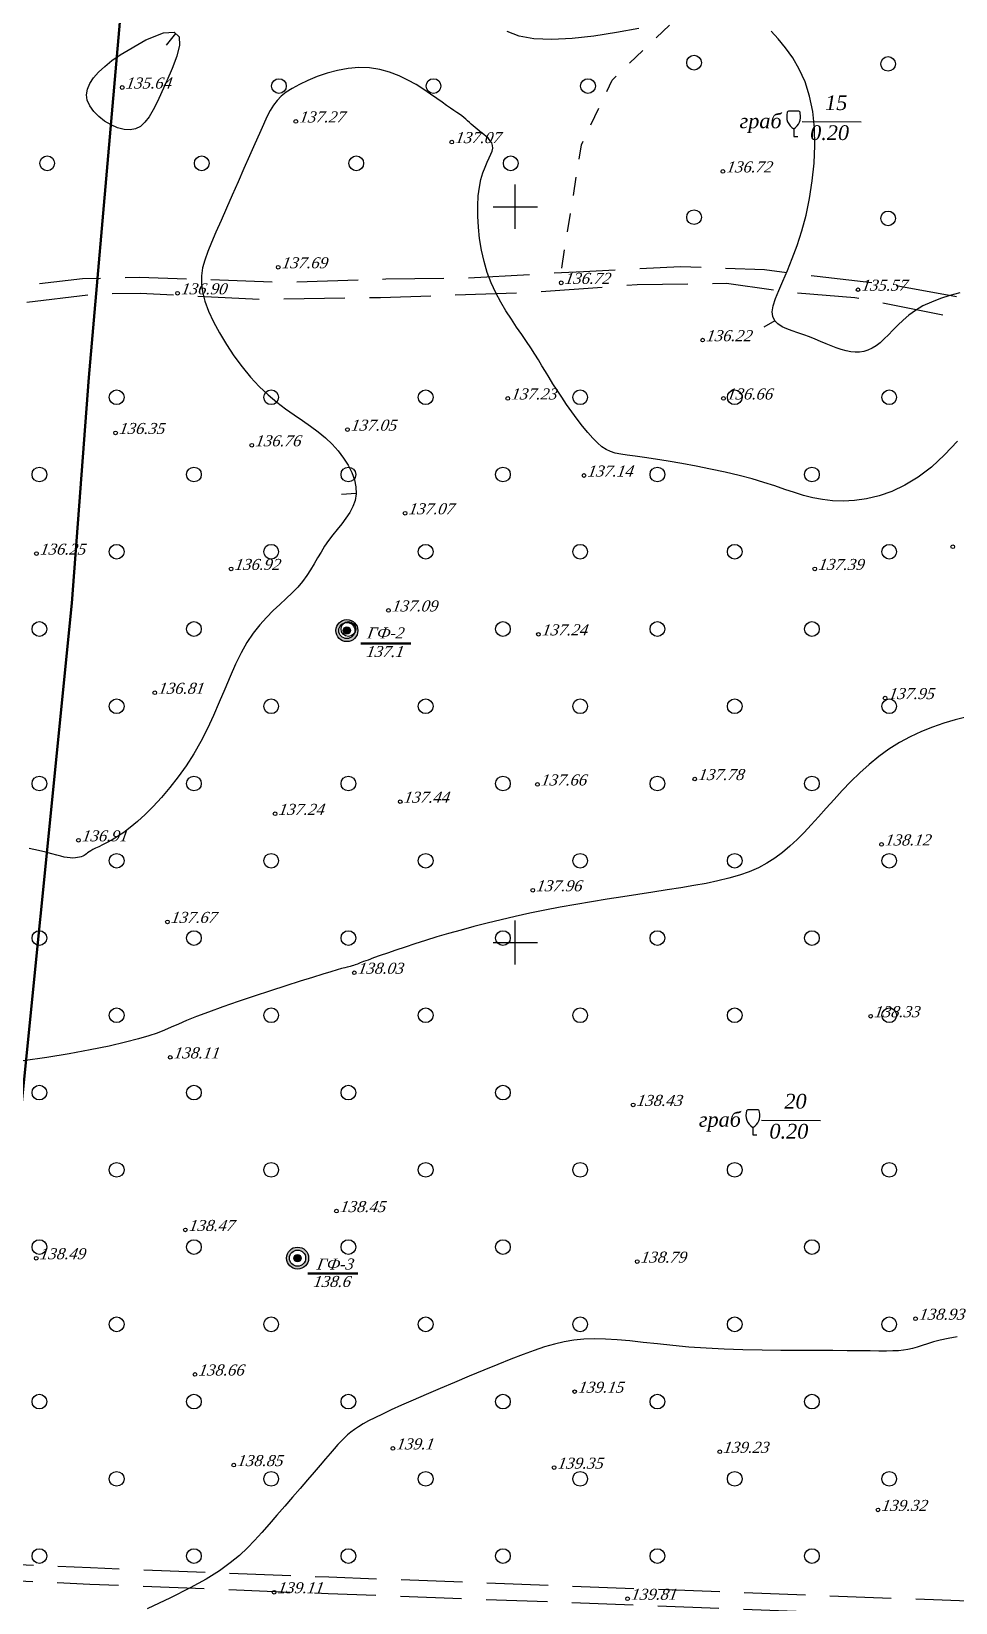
# Model space of a CAD drawing. Header units: millimetres. Extents: x 1400 to 7029, y -1119 to 1612.
# Drawn here: x 2791.2 to 2866.6, y 1239 to 1367.1 of the extents above; entities that cross this region are included whole.
import ezdxf

# ---------------------------------------------------------------- set-up
doc = ezdxf.new("R2010")
doc.units = ezdxf.units.MM
doc.set_wipeout_variables(frame=1)
doc.linetypes.add('AHIDDEN2', pattern=[3, 1.5, -1.5])
doc.linetypes.add('AHIDDEN4', pattern=[7, 5, -2])
for name, color, linetype in [('CONT-MNR', 7, 'Continuous'), ('кресты', 7, 'Continuous'), ('ПИКЕТЫ', 7, 'Continuous'), ('проы', 7, 'Continuous'), ('РАСТИТ', 7, 'Continuous'), ('Скважины', 7, 'Continuous'), ('СІТУАЦІЯ', 7, 'Continuous')]:
    doc.layers.add(name, color=color, linetype=linetype)
doc.styles.add('grad', font='timesi.ttf')
doc.styles.add('universw', font='timesi.ttf', dxfattribs={"oblique": 10})

# ---------------------------------------------------------------- blocks, each defined once
blk = doc.blocks.new('372')
blk.add_circle((0, 0), 1)
blk = doc.blocks.new('368')
at = {"color": 0, "linetype": 'Continuous'}
blk.add_blockref('372', (0, 0), dxfattribs=at)
blk = doc.blocks.new('390_2')
at = {"color": 0, "linetype": 'Continuous', "lineweight": 0}
blk.add_wipeout([(0.56, -0.02), (0.56, 0.02), (0.02, 0.02), (0.02, 1.02), (0.15, 1.11), (0.31, 1.24), (0.46, 1.38), (0.62, 1.58), (0.73, 1.77), (0.84, 2), (0.9, 2.21), (0.95, 2.44), (0.96, 2.61), (0.96, 2.86), (0.94, 3.01), (0.89, 3.24), (0.86, 3.33), (0.82, 3.39), (0.77, 3.44), (0.7, 3.46), (-0.38, 3.46), (-0.69, 3.46), (-0.8, 3.42), (-0.85, 3.37), (-0.89, 3.28), (-0.93, 3.11), (-0.96, 2.93), (-0.97, 2.66), (-0.95, 2.39), (-0.91, 2.19), (-0.85, 2.03), (-0.78, 1.85), (-0.67, 1.65), (-0.56, 1.5), (-0.45, 1.37), (-0.28, 1.21), (-0.13, 1.09), (-0.02, 1.02), (-0.02, -0.02)], dxfattribs=at)
at = {"color": 0, "linetype": 'Continuous'}
blk.add_lwpolyline([(0.89, 3.12), (0.86, 3.28, 0.283123), (0.7, 3.44), (-0.69, 3.44, 0.301637), (-0.87, 3.28, 0.346308), (0, 1.03, 0.325277)], format="xyb", close=True, dxfattribs=at)
blk.add_lwpolyline([(0, 1.03), (0, 0), (0.54, 0)], dxfattribs=at)
blk = doc.blocks.new('A$C0DFD615A')
at = {"layer": 'Скважины', "linetype": 'Continuous'}
h = blk.add_hatch(color=6, dxfattribs=at)
h.paths.add_polyline_path([(-3, 0, 1), (3, 0, 1)])
h.paths.add_polyline_path([(2.2, 0, -1), (-2.2, 0, -1)], flags=16)
at = {"layer": 'Скважины', "linetype": 'Continuous', "lineweight": 50}
h = blk.add_hatch(color=6, dxfattribs=at)
edge = h.paths.add_edge_path()
edge.add_arc((0, 0), 1, 0, 360)
at = {"layer": 'Скважины', "color": 0, "linetype": 'Continuous'}
for radius in [3, 2.2, 1]:
    blk.add_circle((0, 0), radius, dxfattribs=at)

msp = doc.modelspace()

# ---------------------------------------------------------------- linework, layer by layer
at = {"color": 7, "linetype": 'Continuous', "lineweight": 50, "flags": 128}
msp.add_lwpolyline([(2988.3313, 1079.2275), (2922.9913, 1084.4475), (2813.8983, 1092.7035, -0.37665893), (2787.9247, 1119.8962), (2783.6016, 1182.7664), (2781.7424, 1206.4536), (2789.3426, 1269.1769), (2794.4814, 1320.5009), (2795.8841, 1338.9113), (2799.511, 1380.6839, -0.34034588), (2821.4589, 1404.158), (2862.0179, 1407.2612), (2943.1308, 1414.9675)], format="xyb", dxfattribs=at)
at = {"layer": 'CONT-MNR', "color": 30, "linetype": 'Continuous', "flags": 128}
for points in [[(2840.7258, 1367.3691), (2838.9007, 1367.029), (2837.0606, 1366.7424), (2835.2768, 1366.5403), (2833.6207, 1366.4534), (2832.1636, 1366.5125), (2830.9592, 1366.7406), (2829.9911, 1367.1294)], [(2798.4201, 1365.2251), (2800.5233, 1366.4337), (2801.9567, 1367.0092), (2802.8231, 1367.0575), (2803.225, 1366.6847), (2803.2649, 1365.9969), (2803.0455, 1365.1002), (2802.6693, 1364.1005), (2802.2389, 1363.1039), (2801.8376, 1362.1992), (2801.4712, 1361.4055), (2801.1261, 1360.725), (2800.7887, 1360.1594), (2800.4456, 1359.7107), (2800.0831, 1359.3808), (2799.6878, 1359.1717), (2799.246, 1359.0853), (2798.7508, 1359.1206), (2798.2211, 1359.2644), (2797.6824, 1359.5007), (2797.1601, 1359.8135), (2796.6799, 1360.1867), (2796.2672, 1360.6042), (2795.9475, 1361.05), (2795.7462, 1361.508), (2795.6829, 1361.9652), (2795.7535, 1362.4205), (2795.9477, 1362.876), (2796.2556, 1363.3336), (2796.6669, 1363.7954), (2797.1715, 1364.2632), (2797.7592, 1364.7391), (2798.4201, 1365.2251)], [(2867.4014, 1311.2102), (2866.5081, 1310.9829), (2865.5984, 1310.7115), (2864.6809, 1310.3929), (2863.7645, 1310.024), (2862.8581, 1309.6018), (2861.9704, 1309.1234), (2861.1103, 1308.5856), (2860.2849, 1307.988), (2859.4943, 1307.3402), (2858.7366, 1306.6545), (2858.0103, 1305.9431), (2857.3136, 1305.2181), (2856.6449, 1304.4918), (2856.0025, 1303.7763), (2855.3846, 1303.084), (2854.7883, 1302.4251), (2854.2055, 1301.803), (2853.6269, 1301.2192), (2853.0432, 1300.6752), (2852.4449, 1300.1725), (2851.8228, 1299.7125), (2851.1675, 1299.2969), (2850.4696, 1298.927), (2849.7214, 1298.6031), (2848.9212, 1298.3199), (2848.0689, 1298.0711), (2847.1643, 1297.85), (2846.2073, 1297.6501), (2845.1979, 1297.4651), (2844.1359, 1297.2882), (2843.0212, 1297.1132), (2841.8553, 1296.9343), (2840.6467, 1296.7496), (2839.4056, 1296.5584), (2838.1421, 1296.3595), (2836.8663, 1296.152), (2835.5884, 1295.9351), (2834.3184, 1295.7077), (2833.0666, 1295.4689), (2831.8418, 1295.2182), (2830.6476, 1294.9571), (2829.4861, 1294.6874), (2828.3597, 1294.4111), (2827.2706, 1294.13), (2826.2211, 1293.846), (2825.2134, 1293.561), (2824.2497, 1293.277), (2823.3329, 1292.996), (2822.4676, 1292.7213), (2821.659, 1292.4564), (2820.9121, 1292.2047), (2820.2323, 1291.9696), (2819.6246, 1291.7548), (2819.0942, 1291.5636), (2818.6463, 1291.3995), (2818.2831, 1291.2647), (2817.9954, 1291.1569), (2817.7712, 1291.0722), (2817.5983, 1291.0071), (2817.4646, 1290.9578), (2817.358, 1290.9206), (2817.2664, 1290.892), (2817.1778, 1290.8681), (2817.0779, 1290.8445), (2816.9451, 1290.8134), (2816.7555, 1290.7662), (2816.4853, 1290.6942), (2816.1106, 1290.5889), (2815.6078, 1290.4416), (2814.9529, 1290.2438), (2814.1222, 1289.9868), (2813.1044, 1289.6659), (2811.9376, 1289.2923), (2810.6725, 1288.8808), (2809.3599, 1288.4466), (2808.0503, 1288.0046), (2806.7945, 1287.5699), (2805.6431, 1287.1574), (2804.6469, 1286.7822), (2803.8379, 1286.4549), (2803.1742, 1286.1687), (2802.5953, 1285.9125), (2802.0407, 1285.6751), (2801.45, 1285.4453), (2800.7627, 1285.212), (2799.9183, 1284.9641), (2798.8563, 1284.6903), (2797.5352, 1284.3847), (2795.989, 1284.0615), (2794.2707, 1283.7402), (2792.4333, 1283.4401), (2790.5297, 1283.1807)], [(2866.6846, 1260.6829), (2865.946, 1260.5452), (2865.3048, 1260.3997), (2864.7461, 1260.2512), (2864.255, 1260.1048), (2863.8167, 1259.9656), (2863.4163, 1259.8384), (2863.039, 1259.7283), (2862.6697, 1259.6403), (2862.2927, 1259.5779), (2861.8882, 1259.5384), (2861.4352, 1259.5174), (2860.913, 1259.5107), (2860.3006, 1259.514), (2859.5774, 1259.5231), (2858.7224, 1259.5337), (2857.7149, 1259.5414), (2856.5427, 1259.5435), (2855.2296, 1259.543), (2853.8077, 1259.5444), (2852.3095, 1259.552), (2850.7673, 1259.5704), (2849.2135, 1259.604), (2847.6805, 1259.6573), (2846.2006, 1259.7348), (2844.8002, 1259.8384), (2843.4817, 1259.9605), (2842.2415, 1260.0909), (2841.0762, 1260.2195), (2839.9821, 1260.3361), (2838.9557, 1260.4307), (2837.9935, 1260.4931), (2837.0918, 1260.5131), (2836.2445, 1260.4824), (2835.435, 1260.3997), (2834.644, 1260.2657), (2833.8523, 1260.0807), (2833.0405, 1259.8453), (2832.1894, 1259.5601), (2831.2798, 1259.2256), (2830.2924, 1258.8423), (2829.2159, 1258.4127), (2828.0709, 1257.9472), (2826.8859, 1257.4579), (2825.6895, 1256.9572), (2824.5103, 1256.4574), (2823.3768, 1255.9706), (2822.3175, 1255.5093), (2821.361, 1255.0857), (2820.5289, 1254.7088), (2819.8146, 1254.375), (2819.2044, 1254.0775), (2818.6847, 1253.8094), (2818.2419, 1253.5639), (2817.8625, 1253.3341), (2817.5327, 1253.1132), (2817.239, 1252.8944), (2816.9682, 1252.6704), (2816.7085, 1252.4327), (2816.4486, 1252.1723), (2816.1772, 1251.8803), (2815.8829, 1251.5478), (2815.5544, 1251.1658), (2815.1804, 1250.7254), (2814.7495, 1250.2176), (2814.2544, 1249.6375), (2813.7042, 1248.9964), (2813.1118, 1248.3094), (2812.4901, 1247.5918), (2811.8523, 1246.8588), (2811.2114, 1246.1255), (2810.5802, 1245.4073), (2809.972, 1244.7193), (2809.3898, 1244.0714), (2808.7985, 1243.452), (2808.1529, 1242.8442), (2807.408, 1242.231), (2806.5187, 1241.5955), (2805.4399, 1240.9207), (2804.1267, 1240.1897), (2802.5339, 1239.3856), (2800.6218, 1238.4994)]]:
    msp.add_lwpolyline(points, dxfattribs=at)
for points, elevation in [([(2802.9453, 1366.9442), (2802.1713, 1366.011)], 40.8), ([(2851.8205, 1343.5246), (2850.9128, 1342.9968)], 40.8), ([(2817.6637, 1329.4504), (2816.4637, 1329.3727)], 41.1)]:
    msp.add_lwpolyline(points, dxfattribs=dict(at, elevation=elevation))
at = {"layer": 'кресты', "color": 3, "linetype": 'Continuous'}
for p, q in [((2830.6513, 1351.0275), (2830.6513, 1354.6275)), ((2828.8513, 1352.8275), (2832.4513, 1352.8275)), ((2830.6513, 1291.0275), (2830.6513, 1294.6275)), ((2828.8513, 1292.8275), (2832.4513, 1292.8275))]:
    msp.add_line(p, q, dxfattribs=at)
at = {"layer": 'ПИКЕТЫ', "color": 7, "linetype": 'Continuous'}
for centre in [(2798.596, 1362.5501), (2812.7523, 1359.784), (2825.467, 1358.1007), (2847.58, 1355.7104), (2811.3195, 1347.8934), (2834.3903, 1346.621), (2803.1101, 1345.7706), (2858.5949, 1346.0638), (2845.9268, 1341.9481), (2830.0342, 1337.1958), (2847.6235, 1337.1958), (2798.0498, 1334.3836), (2816.9592, 1334.6513), (2809.1545, 1333.3746), (2836.2511, 1330.9097), (2821.658, 1327.8332), (2866.3186, 1325.0962), (2791.6026, 1324.5412), (2807.4704, 1323.2942), (2855.0736, 1323.2942), (2820.3072, 1319.9094), (2832.5361, 1317.9588), (2801.2456, 1313.1945), (2860.8077, 1312.7612), (2832.4534, 1305.7203), (2845.2857, 1306.158), (2821.2607, 1304.3097), (2811.0578, 1303.3209), (2795.0217, 1301.1619), (2860.516, 1300.8256), (2832.0677, 1297.0905), (2802.2817, 1294.5122), (2817.5214, 1290.3643), (2859.6292, 1286.8195), (2802.5086, 1283.4622), (2840.26, 1279.5848), (2816.0671, 1270.9275), (2803.7426, 1269.388), (2791.5793, 1267.0852), (2840.5894, 1266.8067), (2863.2919, 1262.1491), (2804.5274, 1257.6031), (2835.4898, 1256.2015), (2820.6676, 1251.5756), (2847.318, 1251.2969), (2807.6911, 1250.215), (2833.8078, 1250.005), (2860.2262, 1246.5599), (2810.9818, 1239.8488), (2839.8021, 1239.3124)]:
    msp.add_circle(centre, 0.15, dxfattribs=at)
at = {"layer": 'РАСТИТ', "color": 7, "linetype": 'AHIDDEN2', "flags": 128}
msp.add_lwpolyline([(2834.438, 1347.8208), (2836.0409, 1357.8679), (2838.5374, 1363.1503), (2843.8556, 1368.2491), (2845.3648, 1373.6353), (2841.4839, 1382.4685), (2828.2142, 1388.4713), (2823.9716, 1396.4223), (2819.5373, 1399.4969), (2815.7419, 1401.6673), (2809.5301, 1407.9849), (2807.4305, 1412.6532), (2804.7301, 1417.3892), (2801.0329, 1421.0024), (2793.5015, 1425.7364), (2783.8193, 1433.6631), (2771.4502, 1443.01)], dxfattribs=at)
at = {"layer": 'РАСТИТ', "color": 7}
for points in [[(2854.0554, 1359.7773), (2858.8472, 1359.7518)], [(2850.733, 1278.3497), (2855.5248, 1278.3242)]]:
    msp.add_lwpolyline(points, dxfattribs=at)
at = {"layer": 'Скважины', "color": 0, "linetype": 'Continuous', "lineweight": 50}
for p, q in [((2818.0505, 1317.2225), (2822.1293, 1317.2225)), ((2813.736, 1265.8482), (2817.8149, 1265.8482))]:
    msp.add_line(p, q, dxfattribs=at)
at = {"layer": 'СІТУАЦІЯ', "color": 7, "linetype": 'AHIDDEN4', "flags": 128}
for points in [[(2765.0376, 1339.8079), (2768.2295, 1339.6768), (2771.5526, 1339.8079), (2775.2256, 1340.8128), (2779.4232, 1342.6479), (2782.2216, 1343.9149), (2785.829, 1345.1478), (2790.8137, 1346.4586), (2795.3611, 1346.9829), (2799.9959, 1347.0703), (2804.5871, 1346.9392), (2811.8234, 1346.6779), (2820.0875, 1346.94), (2826.7774, 1347.0274), (2836.2025, 1347.5578), (2844.1128, 1347.9637), (2850.9756, 1347.7), (2855.252, 1347.1558), (2861.1052, 1346.5059), (2866.8469, 1345.4646), (2869.0147, 1344.6848), (2872.0064, 1344.2516), (2872.7434, 1344.4682)], [(2875.5215, 1327.0187), (2874.1689, 1328.9972), (2871.7032, 1333.9249), (2870.3545, 1336.9022), (2869.9524, 1339.3936), (2869.9524, 1341.2421), (2869.0676, 1342.4476), (2867.5394, 1343.5728), (2858.3467, 1345.4064), (2853.3329, 1345.7918), (2847.8704, 1346.5582), (2840.5798, 1346.4571), (2831.4217, 1345.7983), (2819.6459, 1345.3995), (2809.9409, 1345.2575), (2800.0613, 1345.7561), (2796.4437, 1345.706), (2790.7554, 1345.008), (2782.8717, 1342.6647), (2777.5121, 1340.1641), (2773.1212, 1338.8179), (2772.5723, 1337.9703), (2773.7017, 1334.4193), (2774.7902, 1330.5136), (2776.5714, 1326.954), (2778.609, 1324.6035), (2781.6271, 1321.9832), (2783.6062, 1319.2641), (2784.942, 1315.9022), (2785.8821, 1311.3539), (2786.2176, 1309.8332), (2784.9058, 1309.5711), (2783.9439, 1313.9402), (2782.5884, 1318.2657), (2781.1017, 1320.1881), (2778.7406, 1322.5911), (2775.9317, 1325.1892), (2774.445, 1327.636), (2772.6086, 1332.4857), (2771.2028, 1337.5797), (2770.8968, 1338.4098), (2767.5737, 1338.0603), (2765.1688, 1338.235)], [(2772.3741, 1242.8699), (2783.7375, 1242.4022), (2796.0002, 1241.8557), (2815.447, 1241.0871), (2833.3838, 1240.4233), (2854.4102, 1239.6255), (2869.0927, 1239.0795), (2869.7147, 1239.0795)]]:
    msp.add_lwpolyline(points, dxfattribs=at)
msp.add_lwpolyline([(2772.3186, 1241.521), (2783.6797, 1241.0534), (2795.9435, 1240.5069), (2815.3954, 1239.7381), (2833.3332, 1239.0743), (2854.359, 1238.2764, 0.00018964), (2854.36, 1238.2764), (2869.0676, 1237.7295), (2869.7147, 1237.7295)], format="xyb", dxfattribs=at)

# ---------------------------------------------------------------- block references
at = {"layer": 'проы', "color": 0, "linetype": 'Continuous', "lineweight": 50, "xscale": 0.3, "yscale": 0.3, "zscale": 0.3}
for p in [(2816.9113, 1318.2675), (2812.8913, 1267.0875)]:
    msp.add_blockref('A$C0DFD615A', p, dxfattribs=at)
at = {"layer": 'РАСТИТ', "color": 7, "xscale": 0.6, "yscale": 0.6, "zscale": 0.6}
for p in [(2845.2239, 1364.5731), (2861.0507, 1364.4755), (2811.3764, 1362.6662), (2823.9764, 1362.6662), (2836.5764, 1362.6662), (2792.4764, 1356.3662), (2805.0764, 1356.3662), (2817.6764, 1356.3662), (2830.2764, 1356.3662), (2845.2239, 1351.9731), (2861.0507, 1351.8755)]:
    msp.add_blockref('368', p, dxfattribs=at)
at = {"layer": 'РАСТИТ', "color": 7, "linetype": 'Continuous', "xscale": 0.6, "yscale": 0.6, "zscale": 0.6}
for p in [(2798.1397, 1337.2909), (2810.7397, 1337.2909), (2823.3397, 1337.2909), (2835.9397, 1337.2909), (2848.5397, 1337.2909), (2861.1397, 1337.2909), (2791.8397, 1330.9909), (2804.4397, 1330.9909), (2817.0397, 1330.9909), (2829.6397, 1330.9909), (2842.2397, 1330.9909), (2854.8397, 1330.9909), (2798.1397, 1324.6909), (2810.7397, 1324.6909), (2823.3397, 1324.6909), (2835.9397, 1324.6909), (2848.5397, 1324.6909), (2861.1397, 1324.6909), (2791.8397, 1318.3909), (2804.4397, 1318.3909), (2817.0397, 1318.3909), (2829.6397, 1318.3909), (2842.2397, 1318.3909), (2854.8397, 1318.3909), (2798.1397, 1312.0909), (2810.7397, 1312.0909), (2823.3397, 1312.0909), (2835.9397, 1312.0909), (2848.5397, 1312.0909), (2861.1397, 1312.0909), (2791.8397, 1305.7909), (2804.4397, 1305.7909), (2817.0397, 1305.7909), (2829.6397, 1305.7909), (2842.2397, 1305.7909), (2854.8397, 1305.7909), (2798.1397, 1299.4909), (2810.7397, 1299.4909), (2823.3397, 1299.4909), (2835.9397, 1299.4909), (2848.5397, 1299.4909), (2861.1397, 1299.4909), (2791.8397, 1293.1909), (2804.4397, 1293.1909), (2817.0397, 1293.1909), (2829.6397, 1293.1909), (2842.2397, 1293.1909), (2854.8397, 1293.1909), (2798.1397, 1286.8909), (2810.7397, 1286.8909), (2823.3397, 1286.8909), (2835.9397, 1286.8909), (2848.5397, 1286.8909), (2861.1397, 1286.8909), (2791.8397, 1280.5909), (2804.4397, 1280.5909), (2817.0397, 1280.5909), (2829.6397, 1280.5909), (2798.1397, 1274.2909), (2810.7397, 1274.2909), (2823.3397, 1274.2909), (2835.9397, 1274.2909), (2848.5397, 1274.2909), (2861.1397, 1274.2909), (2791.8397, 1267.9909), (2804.4397, 1267.9909), (2817.0397, 1267.9909), (2829.6397, 1267.9909), (2854.8397, 1267.9909), (2798.1397, 1261.6909), (2810.7397, 1261.6909), (2823.3397, 1261.6909), (2835.9397, 1261.6909), (2848.5397, 1261.6909), (2861.1397, 1261.6909), (2791.8397, 1255.3909), (2804.4397, 1255.3909), (2817.0397, 1255.3909), (2829.6397, 1255.3909), (2842.2397, 1255.3909), (2854.8397, 1255.3909), (2798.1397, 1249.0909), (2810.7397, 1249.0909), (2823.3397, 1249.0909), (2835.9397, 1249.0909), (2848.5397, 1249.0909), (2861.1397, 1249.0909), (2791.8397, 1242.7909), (2804.4397, 1242.7909), (2817.0397, 1242.7909), (2829.6397, 1242.7909), (2842.2397, 1242.7909), (2854.8397, 1242.7909)]:
    msp.add_blockref('368', p, dxfattribs=at)

# ---------------------------------------------------------------- texts
at = {"layer": 'ПИКЕТЫ', "color": 7, "linetype": 'Continuous', "style": 'universw', "oblique": 10}
for s, p in [('135.64', (2798.8645, 1362.4635)), ('137.27', (2813.0208, 1359.6974)), ('137.07', (2825.7355, 1358.014)), ('136.72', (2847.8486, 1355.6237)), ('137.69', (2811.588, 1347.8067)), ('136.90', (2803.3787, 1345.6839)), ('136.72', (2834.6589, 1346.5344)), ('135.57', (2858.8634, 1345.9771)), ('136.22', (2846.1953, 1341.8614)), ('137.23', (2830.3027, 1337.1091)), ('136.66', (2847.892, 1337.1091)), ('136.35', (2798.3184, 1334.297)), ('137.05', (2817.2277, 1334.5647)), ('136.76', (2809.4231, 1333.288)), ('137.14', (2836.5196, 1330.823)), ('137.07', (2821.9265, 1327.7465)), ('136.25', (2791.8712, 1324.4545)), ('136.92', (2807.7389, 1323.2075)), ('137.39', (2855.3421, 1323.2075)), ('137.09', (2820.5757, 1319.8227)), ('137.24', (2832.8046, 1317.8721)), ('136.81', (2801.5142, 1313.1078)), ('137.95', (2861.0762, 1312.6745)), ('137.78', (2845.5542, 1306.0713)), ('137.66', (2832.7219, 1305.6336)), ('137.44', (2821.5293, 1304.223)), ('137.24', (2811.3263, 1303.2342)), ('136.91', (2795.2902, 1301.0752)), ('138.12', (2860.7845, 1300.7389)), ('137.96', (2832.3362, 1297.0038)), ('137.67', (2802.5503, 1294.4255)), ('138.03', (2817.7899, 1290.2776)), ('138.33', (2859.8978, 1286.7328)), ('138.11', (2802.7771, 1283.3755)), ('138.43', (2840.5286, 1279.4981)), ('138.45', (2816.3356, 1270.8408)), ('138.47', (2804.0112, 1269.3013)), ('138.49', (2791.8478, 1266.9985)), ('138.79', (2840.8579, 1266.72)), ('138.93', (2863.5605, 1262.0624)), ('138.66', (2804.7959, 1257.5164)), ('139.15', (2835.7583, 1256.1148)), ('139.1', (2820.9361, 1251.4889)), ('139.23', (2847.5865, 1251.2103)), ('138.85', (2807.9597, 1250.1283)), ('139.35', (2834.0763, 1249.9183)), ('139.32', (2860.4947, 1246.4732)), ('139.11', (2811.2503, 1239.7621)), ('139.81', (2840.0707, 1239.2257))]:
    msp.add_text(s, height=0.9, dxfattribs=at).set_placement(p)
at = {"layer": 'РАСТИТ', "color": 7, "linetype": 'AHIDDEN2', "style": 'grad'}
for s, p in [('15', (2855.9151, 1360.7127)), ('граб', (2848.9369, 1359.2268)), ('0.20', (2854.6937, 1358.2657)), ('20', (2852.5927, 1279.2851)), ('граб', (2845.6145, 1277.7991)), ('0.20', (2851.3713, 1276.8381))]:
    msp.add_text(s, height=1.2, dxfattribs=at).set_placement(p)
at = {"layer": 'Скважины', "color": 7, "style": 'universw', "oblique": 10}
for s, p in [('ГФ-2', (2818.5363, 1317.6179, -40.8)), ('137.1', (2818.4591, 1316.1085, 43.5)), ('ГФ-3', (2814.4366, 1266.1582)), ('138.6', (2814.1446, 1264.7342, 43.5))]:
    msp.add_text(s, height=0.9, dxfattribs=at).set_placement(p)

# ---------------------------------------------------------------- next in the draw order: block references
at = {"layer": 'РАСТИТ', "color": 7, "linetype": 'AHIDDEN2', "xscale": 0.6, "yscale": 0.6, "zscale": 0.6}
for p in [(2853.3524, 1358.5581), (2850.03, 1277.1305)]:
    msp.add_blockref('390_2', p, dxfattribs=at)

# ---------------------------------------------------------------- next in the draw order: linework, layer by layer
at = {"layer": 'CONT-MNR', "color": 30, "linetype": 'Continuous', "flags": 128}
msp.add_lwpolyline([(2866.8913, 1345.8099), (2866.0947, 1345.5876), (2865.3161, 1345.3372), (2864.5758, 1345.0542), (2863.8941, 1344.7344), (2863.2861, 1344.3761), (2862.7471, 1343.9887), (2862.2672, 1343.5843), (2861.8366, 1343.1753), (2861.4453, 1342.7736), (2861.0836, 1342.3914), (2860.7415, 1342.041), (2860.4092, 1341.7344), (2860.0783, 1341.4813), (2859.7456, 1341.2819), (2859.4096, 1341.1335), (2859.0686, 1341.0339), (2858.7209, 1340.9804), (2858.3649, 1340.9708), (2857.999, 1341.0025), (2857.6214, 1341.0732), (2857.2309, 1341.1795), (2856.8277, 1341.3157), (2856.4124, 1341.4749), (2855.9856, 1341.6504), (2855.5477, 1341.8355), (2855.0995, 1342.0234), (2854.6414, 1342.2076), (2854.1741, 1342.3811), (2853.7008, 1342.5407), (2853.2362, 1342.696), (2852.7976, 1342.8601), (2852.4022, 1343.0459), (2852.0675, 1343.2665), (2851.8107, 1343.5348), (2851.6491, 1343.8639), (2851.6002, 1344.2668), (2851.6746, 1344.7547), (2851.8574, 1345.3325), (2852.1268, 1346.0031), (2852.4613, 1346.7694), (2852.8393, 1347.6346), (2853.2391, 1348.6016), (2853.6392, 1349.6735), (2854.0179, 1350.8532), (2854.3555, 1352.1384), (2854.6399, 1353.5061), (2854.8606, 1354.9277), (2855.0074, 1356.3748), (2855.07, 1357.8189), (2855.0381, 1359.2316), (2854.9013, 1360.5843), (2854.6493, 1361.8487), (2854.2782, 1363.0017), (2853.8093, 1364.0412), (2853.2702, 1364.9708), (2852.6885, 1365.7941), (2852.092, 1366.5143), (2851.5083, 1367.135)], dxfattribs=at)
at = {"layer": 'CONT-MNR', "color": 30, "linetype": 'Continuous', "elevation": 41.1}
msp.add_lwpolyline([(2866.719, 1333.7048), (2865.6606, 1332.5849), (2864.5829, 1331.5961), (2863.4996, 1330.7765), (2862.4204, 1330.122), (2861.3537, 1329.6182), (2860.3081, 1329.2504), (2859.292, 1329.0041), (2858.314, 1328.8648), (2857.3825, 1328.8179), (2856.5061, 1328.849), (2855.6883, 1328.9443), (2854.9128, 1329.0939), (2854.1585, 1329.2891), (2853.4041, 1329.5207), (2852.6284, 1329.7799), (2851.8102, 1330.0577), (2850.9284, 1330.3452), (2849.9616, 1330.6334), (2848.8977, 1330.9144), (2847.7598, 1331.1839), (2846.5802, 1331.4388), (2845.3909, 1331.6758), (2844.2243, 1331.8917), (2843.1124, 1332.0832), (2842.0874, 1332.2473), (2841.1815, 1332.3805), (2840.4176, 1332.4829), (2839.7818, 1332.5669), (2839.2507, 1332.6483), (2838.8011, 1332.7427), (2838.4097, 1332.8657), (2838.0533, 1333.033), (2837.7087, 1333.2602), (2837.3525, 1333.5631), (2836.967, 1333.952), (2836.5557, 1334.4158), (2836.1278, 1334.9382), (2835.6923, 1335.5029), (2835.2583, 1336.0936), (2834.8349, 1336.6939), (2834.4311, 1337.2874), (2834.0559, 1337.858), (2833.7153, 1338.3934), (2833.4027, 1338.8991), (2833.1082, 1339.3845), (2832.8219, 1339.8591), (2832.5341, 1340.3327), (2832.2349, 1340.8146), (2831.9145, 1341.3145), (2831.5632, 1341.842), (2831.1747, 1342.4051), (2830.7579, 1343.0064), (2830.3253, 1343.6468), (2829.8896, 1344.3276), (2829.4632, 1345.0496), (2829.0586, 1345.8141), (2828.6885, 1346.622), (2828.3653, 1347.4744), (2828.0992, 1348.3693), (2827.8903, 1349.292), (2827.7367, 1350.2251), (2827.636, 1351.1508), (2827.5861, 1352.0514), (2827.5848, 1352.9094), (2827.63, 1353.7071), (2827.7194, 1354.4268), (2827.8491, 1355.0555), (2828.0075, 1355.5984), (2828.181, 1356.0654), (2828.3563, 1356.4663), (2828.5199, 1356.811), (2828.6582, 1357.1093), (2828.7579, 1357.371), (2828.8054, 1357.606), (2828.7913, 1357.8228), (2828.7218, 1358.0244), (2828.6068, 1358.2126), (2828.4566, 1358.3891), (2828.2812, 1358.5557), (2828.0907, 1358.714), (2827.8953, 1358.8658), (2827.705, 1359.0129), (2827.5277, 1359.1567), (2827.3626, 1359.2977), (2827.2065, 1359.4362), (2827.0563, 1359.5725), (2826.9088, 1359.7068), (2826.761, 1359.8394), (2826.6097, 1359.9706), (2826.4518, 1360.1006), (2826.2836, 1360.2308), (2826.0985, 1360.3665), (2825.8896, 1360.5142), (2825.6496, 1360.6805), (2825.3715, 1360.8716), (2825.0482, 1361.0941), (2824.6726, 1361.3545), (2824.2376, 1361.6592), (2823.738, 1362.0101), (2823.1765, 1362.3911), (2822.5577, 1362.7816), (2821.8862, 1363.1609), (2821.1667, 1363.5083), (2820.4037, 1363.8033), (2819.6018, 1364.0252), (2818.7657, 1364.1533), (2817.902, 1364.1732), (2817.0258, 1364.0949), (2816.1541, 1363.9347), (2815.304, 1363.7089), (2814.4926, 1363.4337), (2813.7369, 1363.1253), (2813.0542, 1362.8001), (2812.4614, 1362.4743), (2811.9693, 1362.1583), (2811.5634, 1361.8391), (2811.2231, 1361.498), (2810.9275, 1361.1162), (2810.656, 1360.6748), (2810.3876, 1360.1551), (2810.1017, 1359.5384), (2809.7776, 1358.8057), (2809.4001, 1357.9467), (2808.977, 1356.9838), (2808.5219, 1355.9479), (2808.0481, 1354.8698), (2807.5693, 1353.7804), (2807.0988, 1352.7105), (2806.6501, 1351.6908), (2806.2369, 1350.7523), (2805.8714, 1349.9165), (2805.5627, 1349.1681), (2805.3184, 1348.4826), (2805.1464, 1347.8355), (2805.0545, 1347.2021), (2805.0505, 1346.558), (2805.1423, 1345.8787), (2805.3378, 1345.1395), (2805.6411, 1344.3238), (2806.0425, 1343.4464), (2806.5289, 1342.5302), (2807.0868, 1341.5976), (2807.7031, 1340.6716), (2808.3645, 1339.7747), (2809.0576, 1338.9297), (2809.7693, 1338.1594), (2810.4875, 1337.4796), (2811.205, 1336.8798), (2811.916, 1336.3427), (2812.6146, 1335.8507), (2813.2949, 1335.3867), (2813.951, 1334.9332), (2814.577, 1334.4729), (2815.167, 1333.9885), (2815.7148, 1333.4669), (2816.2122, 1332.9129), (2816.6508, 1332.3355), (2817.0221, 1331.7437), (2817.3176, 1331.1466), (2817.5289, 1330.5533), (2817.6475, 1329.9727), (2817.6649, 1329.414), (2817.577, 1328.8839), (2817.3977, 1328.3795), (2817.1449, 1327.8957), (2816.837, 1327.4275), (2816.4919, 1326.9697), (2816.1279, 1326.5172), (2815.7631, 1326.0649), (2815.4157, 1325.6076), (2815.0988, 1325.1416), (2814.8059, 1324.6679), (2814.5255, 1324.189), (2814.2461, 1323.7075), (2813.9562, 1323.2257), (2813.6442, 1322.7462), (2813.2987, 1322.2713), (2812.9082, 1321.8035), (2812.465, 1321.3428), (2811.977, 1320.8785), (2811.4557, 1320.3978), (2810.913, 1319.8874), (2810.3604, 1319.3345), (2809.8096, 1318.7259), (2809.2723, 1318.0485), (2808.7602, 1317.2894), (2808.2811, 1316.4404), (2807.8277, 1315.5131), (2807.3885, 1314.524), (2806.9525, 1313.4896), (2806.5083, 1312.4265), (2806.0448, 1311.3511), (2805.5506, 1310.28), (2805.0145, 1309.2298), (2804.4292, 1308.2151), (2803.8026, 1307.2443), (2803.1466, 1306.3237), (2802.473, 1305.4598), (2801.7938, 1304.6592), (2801.1207, 1303.9283), (2800.4657, 1303.2736), (2799.8405, 1302.7015), (2799.2554, 1302.2159), (2798.713, 1301.81), (2798.2145, 1301.4741), (2797.761, 1301.1989), (2797.3534, 1300.9747), (2796.9929, 1300.7922), (2796.6805, 1300.6417), (2796.4173, 1300.5138), (2796.2028, 1300.4004), (2796.0298, 1300.2989), (2795.8897, 1300.2082), (2795.7738, 1300.1271), (2795.6735, 1300.0545), (2795.5801, 1299.9893), (2795.485, 1299.9302), (2795.3793, 1299.8762), (2795.2561, 1299.8267), (2795.1137, 1299.7836), (2794.9523, 1299.7494), (2794.7718, 1299.7264), (2794.5724, 1299.7172), (2794.354, 1299.7242), (2794.1166, 1299.7498), (2793.8603, 1299.7966), (2793.5808, 1299.8663), (2793.2567, 1299.9573), (2792.8623, 1300.0677), (2792.3719, 1300.1953), (2791.7598, 1300.338), (2791.0003, 1300.4935)], dxfattribs=at)

doc.saveas('drawing.dxf')
